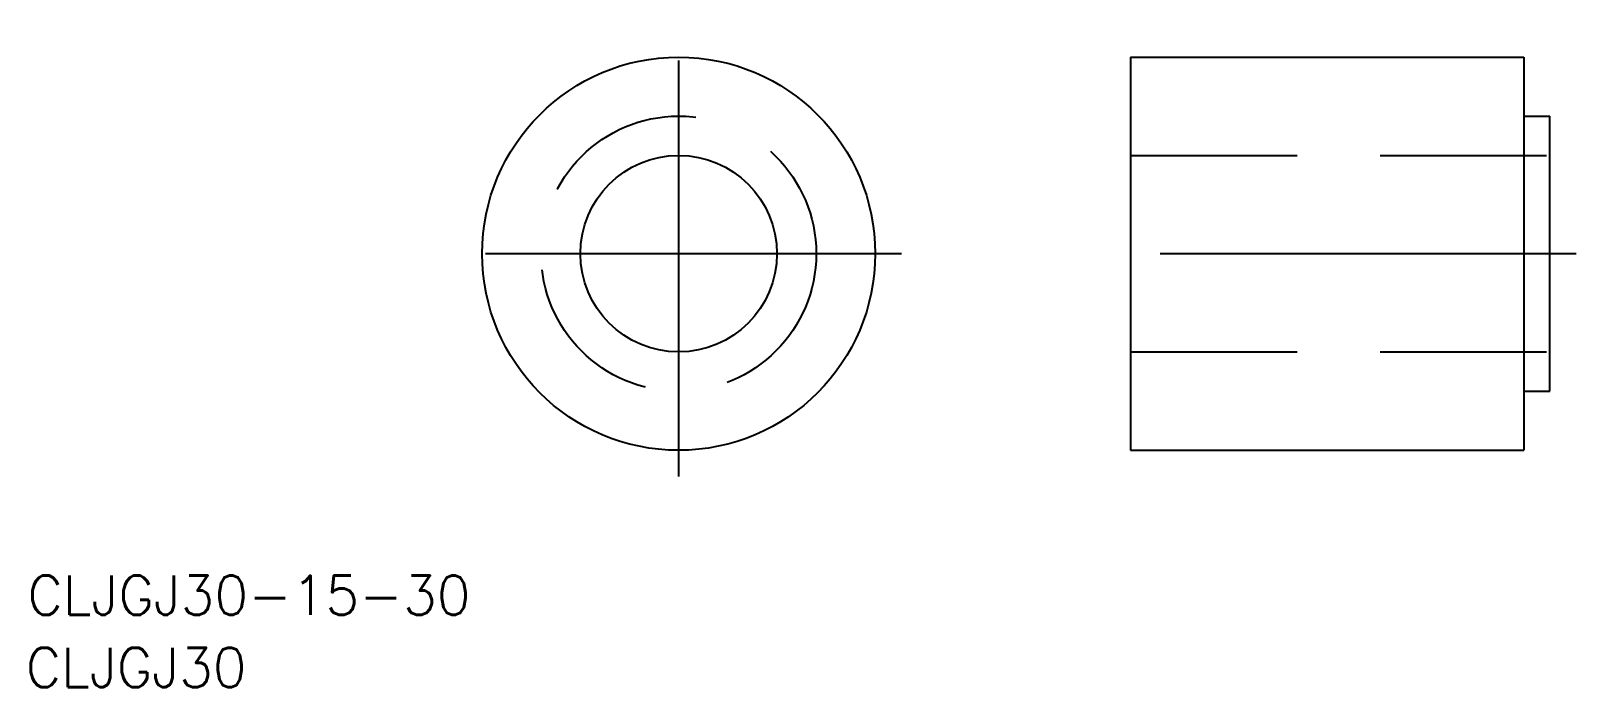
# Model space of a CAD drawing. Extents: x -49 to 69, y -33 to 17.
import ezdxf

# ---------------------------------------------------------------- set-up
doc = ezdxf.new("R2010")
doc.units = 0
doc.linetypes.add('CENTER', pattern=[50.8, 31.75, -6.35, 6.35, -6.35])
doc.linetypes.add('DASHED', pattern=[19.05, 12.7, -6.35])
doc.layers.get('0').update_dxf_attribs({"linetype": 'CONTINUOUS'})
doc.layers.add('CENTER', color=1, linetype='CENTER')
doc.styles.get("Standard").update_dxf_attribs({"font": 'txt.shx', "height": 3, "bigfont": 'bigfont.shx'})

msp = doc.modelspace()

# ---------------------------------------------------------------- linework, layer by layer
at = {"color": 7, "linetype": 'CONTINUOUS'}
for p, q in [((34.5, 15), (64.5, 15)), ((34.5, 15), (34.5, -15)), ((64.5, 15), (64.5, -15)), ((64.5, 10.5), (66.5, 10.5)), ((66.5, -10.5), (66.5, 10.5)), ((64.5, -10.5), (66.5, -10.5)), ((34.5, -15), (64.5, -15))]:
    msp.add_line(p, q, dxfattribs=at)
at = {"color": 3, "linetype": 'DASHED'}
for p, q in [((34.5, 7.5), (66.5, 7.5)), ((34.5, -7.5), (66.5, -7.5))]:
    msp.add_line(p, q, dxfattribs=at)
at = {"color": 7, "linetype": 'CONTINUOUS'}
for radius in [15, 7.5]:
    msp.add_circle((0, 0), radius, dxfattribs=at)
at = {"color": 3, "linetype": 'DASHED'}
msp.add_circle((0, 0), 10.5, dxfattribs=at)
at = {"layer": 'CENTER', "color": 1, "linetype": 'CENTER'}
for p, q in [((0, -17), (0, 17)), ((17, 0), (-17, 0)), ((68.5, 0), (32.5, 0))]:
    msp.add_line(p, q, dxfattribs=at)

# ---------------------------------------------------------------- texts
at = {"color": 7, "linetype": 'CONTINUOUS'}
for s, p in [('CLJGJ30-15-30', (-49.71, -27.56)), ('CLJGJ30', (-49.83, -33.07))]:
    msp.add_text(s, height=3, dxfattribs=at).set_placement(p)

doc.saveas('drawing.dxf')
